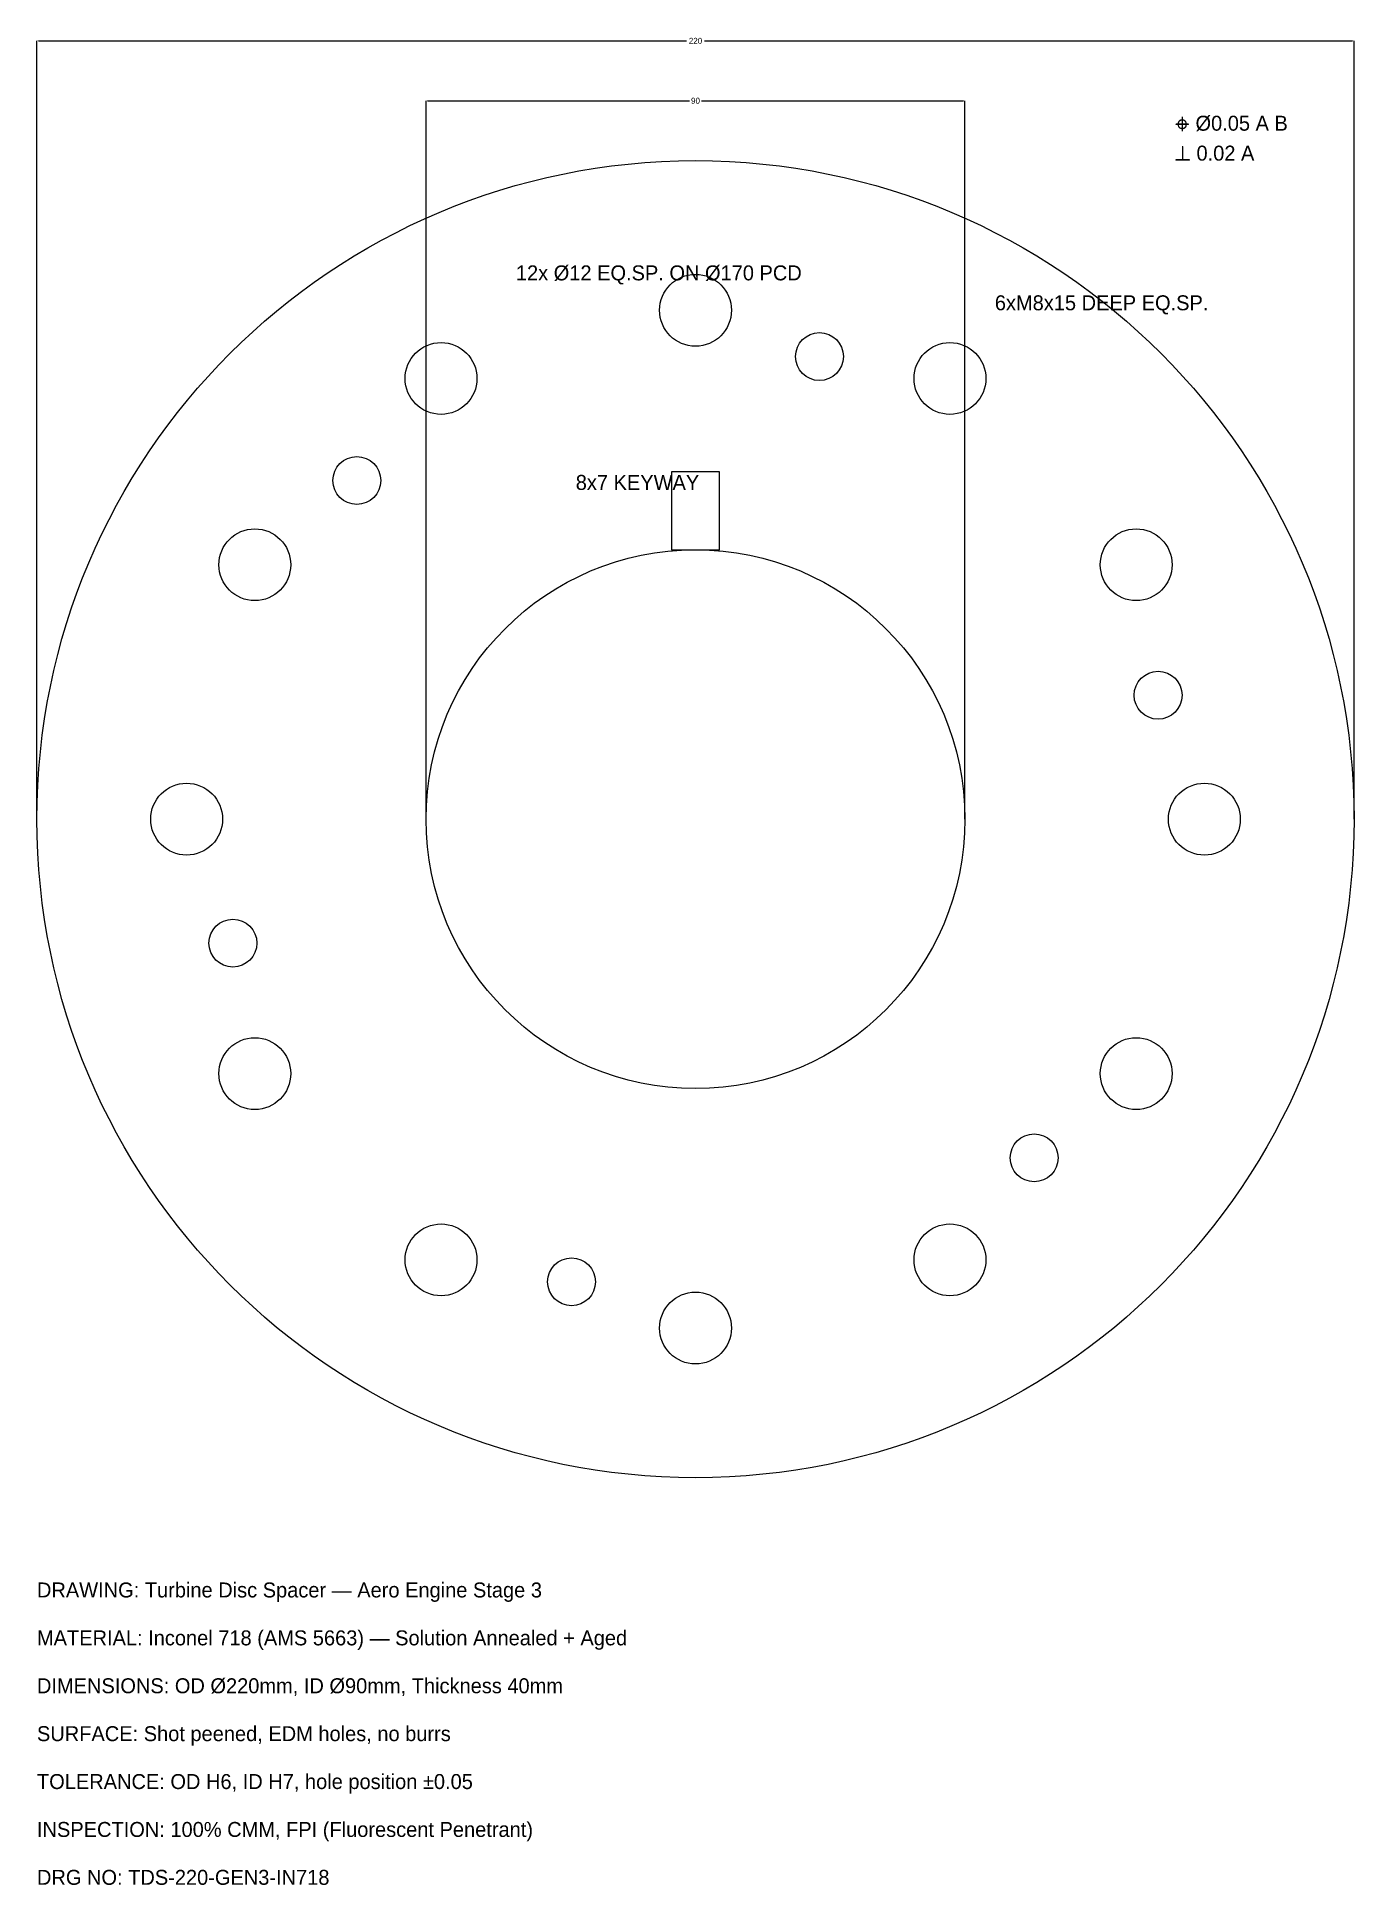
# Model space of a CAD drawing. Header units: metres. Extents: x -110 to 110, y -178 to 131.
import ezdxf

# ---------------------------------------------------------------- set-up
doc = ezdxf.new("R2010")
doc.units = ezdxf.units.M
doc.dimstyles.get("Standard").update_dxf_attribs({"dimtxt": 2.5, "dimasz": 2.5, "dimexe": 1.25, "dimexo": 0.625, "dimtad": 1, "dimcen": 2.5, "dimazin": 3, "dimtfac": 1, "dimtmove": 0, "dimatfit": 3})

# ---------------------------------------------------------------- blocks, each defined once
blk = doc.blocks.new('_CLOSEDFILLED')
at = {"color": 0, "linetype": 'BYBLOCK'}
blk.add_solid([(-1, 0.2), (0, 0), (-1, -0.2)], dxfattribs=at)
blk = doc.blocks.new('*D1')
for p, q in [((-110, 0), (-110, 130)), ((-109.75, 130), (-1.5, 130)), ((1.5, 130), (109.75, 130)), ((110, 0), (110, 130))]:
    blk.add_line(p, q)
at = {"layer": 'Defpoints'}
for p in [(-110, 130), (-110, 0), (110, 0)]:
    blk.add_point(p, dxfattribs=at)
at = {"xscale": 0.25, "yscale": 0.25, "rotation": 180}
blk.add_blockref('_CLOSEDFILLED', (-110, 130), dxfattribs=at)
at = {"xscale": 0.25, "yscale": 0.25}
blk.add_blockref('_CLOSEDFILLED', (110, 130), dxfattribs=at)
at = {"insert": (0, 130), "char_height": 1, "attachment_point": 5}
blk.add_mtext('220', dxfattribs=at)
blk = doc.blocks.new('*D2')
for p, q in [((-45, 0), (-45, 120)), ((-44.75, 120), (-1, 120)), ((1, 120), (44.75, 120)), ((45, 0), (45, 120))]:
    blk.add_line(p, q)
at = {"layer": 'Defpoints'}
for p in [(-45, 120), (-45, 0), (45, 0)]:
    blk.add_point(p, dxfattribs=at)
at = {"xscale": 0.25, "yscale": 0.25, "rotation": 180}
blk.add_blockref('_CLOSEDFILLED', (-45, 120), dxfattribs=at)
at = {"xscale": 0.25, "yscale": 0.25}
blk.add_blockref('_CLOSEDFILLED', (45, 120), dxfattribs=at)
at = {"insert": (0, 120), "char_height": 1, "attachment_point": 5}
blk.add_mtext('90', dxfattribs=at)

msp = doc.modelspace()

# ---------------------------------------------------------------- linework, layer by layer
msp.add_lwpolyline([(-4, 45), (4, 45), (4, 58), (-4, 58)], close=True)
for centre, radius in [((0, 0), 110), ((0, 85), 6), ((20.706, 77.274), 4), ((-42.5, 73.612), 6), ((42.5, 73.612), 6), ((-56.569, 56.569), 4), ((-73.612, 42.5), 6), ((73.612, 42.5), 6), ((0, 0), 45), ((77.274, 20.706), 4), ((-85, 0), 6), ((85, 0), 6), ((-77.274, -20.706), 4), ((-73.612, -42.5), 6), ((73.612, -42.5), 6), ((56.569, -56.569), 4), ((-42.5, -73.612), 6), ((42.5, -73.612), 6), ((-20.706, -77.274), 4), ((0, -85), 6)]:
    msp.add_circle(centre, radius)

# ---------------------------------------------------------------- texts
for s, p in [('⌖ Ø0.05 A B', (80, 115)), ('⊥ 0.02 A', (80, 110)), ('12x Ø12 EQ.SP. ON Ø170 PCD', (-30, 90)), ('6xM8x15 DEEP EQ.SP.', (50, 85)), ('8x7 KEYWAY', (-20, 55)), ('DRAWING: Turbine Disc Spacer — Aero Engine Stage 3', (-110, -130)), ('MATERIAL: Inconel 718 (AMS 5663) — Solution Annealed + Aged', (-110, -138)), ('DIMENSIONS: OD Ø220mm, ID Ø90mm, Thickness 40mm', (-110, -146)), ('SURFACE: Shot peened, EDM holes, no burrs', (-110, -154)), ('TOLERANCE: OD H6, ID H7, hole position ±0.05', (-110, -162)), ('INSPECTION: 100% CMM, FPI (Fluorescent Penetrant)', (-110, -170)), ('DRG NO: TDS-220-GEN3-IN718', (-110, -178))]:
    msp.add_text(s, height=2.5).set_placement(p)

# ---------------------------------------------------------------- dimensions: what is measured, and where the dimension line sits
for base, p1, p2, picture, middle in [((-110, 130), (-110, 0), (110, 0), '*D1', (0, 130)), ((-45, 120), (-45, 0), (45, 0), '*D2', (0, 120))]:
    dim = msp.add_linear_dim(base=base, p1=p1, p2=p2, dimstyle='Standard')
    dim.commit()
    dim.dimension.update_dxf_attribs({"geometry": picture, "text_midpoint": middle})

doc.saveas('drawing.dxf')
